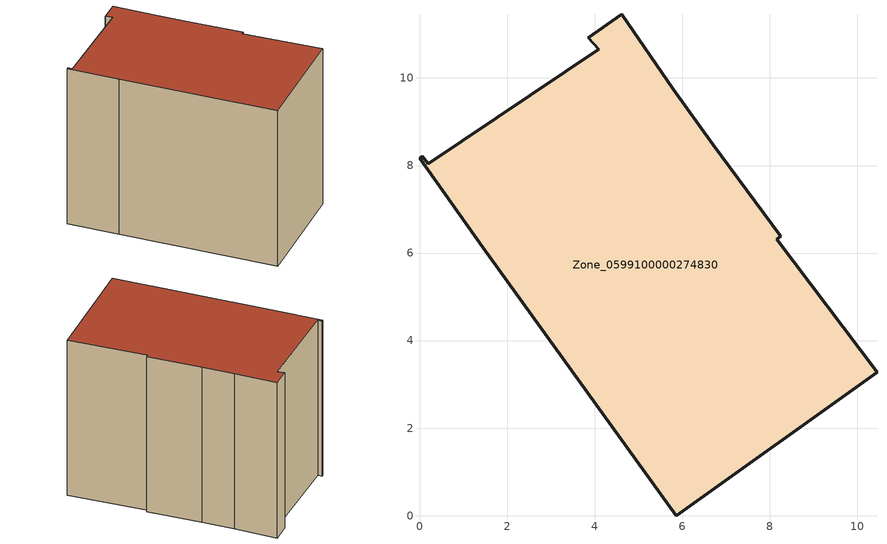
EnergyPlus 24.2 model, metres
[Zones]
Zone_0599100000274830
 floor ground (C_G): 10.45,3.28 5.87,0 1.45,6.13 0,8.17 0.06,8.21 0.2,8.04 4.1,10.65 3.86,10.91 4.62,11.45 5.8,9.75 6.7,8.49 8.25,6.38 8.16,6.32 z0
 wall outside (C_F): 6.7,8.49 5.8,9.75 4.62,11.45 3.86,10.91 4.1,10.65 0.2,8.04 0.06,8.21 0,8.17 1.45,6.13 5.87,0 10.45,3.28 8.16,6.32 8.25,6.38 6.7,8.49 z0:8.15
 roof outside (C_R): 5.87,0 10.45,3.28 8.16,6.32 8.25,6.38 6.7,8.49 5.8,9.75 4.62,11.45 3.86,10.91 4.1,10.65 0.2,8.04 0.06,8.21 0,8.17 1.45,6.13 z8.15
[BUILDING]
Pand.0599100000274830: North Axis=0; Terrain=City; Loads Convergence Tolerance Value=0.04; Temperature Convergence Tolerance Value=0.4; Solar Distribution=FullExterior; Maximum Number of Warmup Days=25; Minimum Number of Warmup Days=1
[Site:Location]
Rotterdam.The.Hague.AP_ZH_NLD Design_Conditions: Latitude=51.96; Longitude=4.45; Time Zone=1; Elevation=-4.5
[SITE:GROUNDTEMPERATURE:BUILDINGSURFACE]
18, 18, 18, 18, 18, 18, 18, 18, 18, 18, 18, 18
[MATERIAL] Thermal Absorptance=0.9; Solar Absorptance=0.7; Visible Absorptance=0.7
Name | Roughness | Thickness | Conductivity | Density | Specific Heat
G.TC.1975-1991 | MediumSmooth | 0.15 | 0.288461 | 540 | 1210
F.TC.1975-1991 | Rough | 0.3 | 0.230769 | 1920 | 840
R.TC.1975-1991 | MediumRough | 0.2 | 0.153846 | 1500 | 1000
[CONSTRUCTION]
C_G: G.TC.1975-1991
C_F: F.TC.1975-1991
C_R: R.TC.1975-1991
[ZONE]
Zone_0599100000274830: Type=1; Multiplier=1; Ceiling Height=Autocalculate; Volume=Autocalculate; Floor Area=autocalculate; Part of Total Floor Area=Yes
[ZONEINFILTRATION:DESIGNFLOWRATE]
Infil_Zone_0599100000274830: Zone or ZoneList or Space or SpaceList=Zone_0599100000274830; Schedule=AlwaysOn; Design Flow Rate Calculation Method=Flow/Area; Flow Rate per Floor Area=0.003; Constant Term Coefficient=1; Temperature Term Coefficient=0; Velocity Term Coefficient=0; Velocity Squared Term Coefficient=0
[HVACTEMPLATE:ZONE:IDEALLOADSAIRSYSTEM]
Zone_0599100000274830: Maximum Heating Supply Air Temperature=50; Minimum Cooling Supply Air Temperature=13; Maximum Heating Supply Air Humidity Ratio=0.0156; Minimum Cooling Supply Air Humidity Ratio=0.0077; Heating Limit=NoLimit; Cooling Limit=NoLimit; Dehumidification Control Type=ConstantSensibleHeatRatio; Cooling Sensible Heat Ratio=0.7; Dehumidification Setpoint=60; Humidification Control Type=None; Humidification Setpoint=30; Outdoor Air Method=None; Outdoor Air Flow Rate per Person=0.00944; Outdoor Air Flow Rate per Zone Floor Area=0; Outdoor Air Flow Rate per Zone=0; Demand Controlled Ventilation Type=None; Outdoor Air Economizer Type=NoEconomizer; Heat Recovery Type=None; Sensible Heat Recovery Effectiveness=0.7; Latent Heat Recovery Effectiveness=0.65
[ZONECONTROL:THERMOSTAT]
ThermostatControl_Zone_0599100000274830: Zone or ZoneList=Zone_0599100000274830; Control Type Schedule=DualSetpointControlType; Control 1=Thermostat_Zone_0599100000274830; Temperature Difference Between Cutout And Setpoint=0
[THERMOSTATSETPOINT:DUALSETPOINT]
Thermostat_Zone_0599100000274830: Heating Setpoint Temperature Schedule=HeatingSetpoint_Zone_0599100000274830; Cooling Setpoint Temperature Schedule=CoolingSetpoint_Zone_0599100000274830
[SCHEDULE:COMPACT]
HeatingSetpoint_Zone_0599100000274830: Through: 12/31, For: AllDays, Until: 24:00, 21
CoolingSetpoint_Zone_0599100000274830: Through: 12/31, For: AllDays, Until: 24:00, 24
DualSetpointControlType: Through: 12/31, For: AllDays, Until: 24:00, 4
AlwaysOn: Through: 12/31, For: AllDays, Until: 24:00, 1
